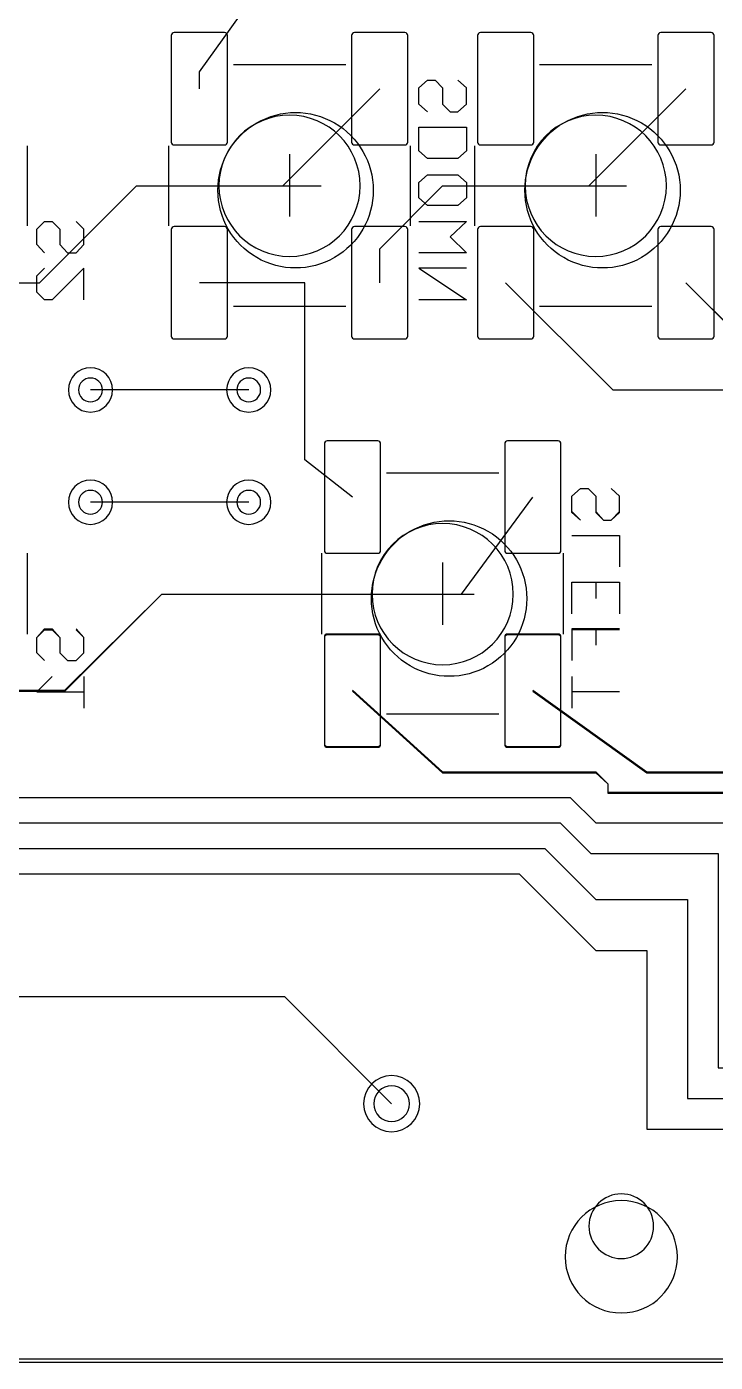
# Model space of a CAD drawing. Extents: x 82 to 213, y 78 to 137.
# Drawn here: x 132.16 to 149.3, y 78.48 to 111.71 of the extents above; entities that cross this region are included whole.
import ezdxf

# ---------------------------------------------------------------- set-up
doc = ezdxf.new("R2010")
doc.units = 0
for name, color, linetype in [('Circuit_2013-04-18', 7, 'CONTINUOUS'), ('Circuit_2013-08-08', 7, 'CONTINUOUS'), ('Cutout', 7, 'CONTINUOUS'), ('Holes', 7, 'CONTINUOUS'), ('Holes_Screws', 7, 'CONTINUOUS')]:
    doc.layers.add(name, color=color, linetype=linetype)

msp = doc.modelspace()

# ---------------------------------------------------------------- linework, layer by layer
at = {"layer": 'Circuit_2013-04-18', "color": 1}
for points in [[(136.4615, 110.165444), (136.4615, 110.588778), (138.070167, 112.832444), (138.2395, 112.832444), (140.2715, 115.499444)], [(140.102167, 110.758111), (137.308167, 110.758111)], [(147.722167, 110.758111), (144.928167, 110.758111)], [(142.134167, 109.593944), (141.9225, 109.784444), (141.9225, 110.186611), (142.134167, 110.377111), (142.324667, 110.377111), (142.515167, 110.186611), (142.515167, 109.784444), (142.705667, 109.593944), (142.896167, 109.593944), (143.107833, 109.784444), (143.107833, 110.186611), (142.896167, 110.377111)], [(131.445, 105.339444), (132.482167, 105.339444), (134.895167, 107.752444), (138.535833, 107.752444), (140.948833, 110.165444)], [(140.948833, 105.339444), (140.948833, 106.186111), (142.515167, 107.752444), (146.155833, 107.752444), (148.568833, 110.165444)], [(141.9225, 109.212944), (143.107833, 109.212944), (143.107833, 108.620278), (142.896167, 108.429778), (142.134167, 108.429778), (141.9225, 108.620278), (141.9225, 109.212944)], [(132.185833, 106.757611), (132.185833, 108.747278)], [(135.6995, 106.757611), (135.6995, 108.747278)], [(141.710833, 106.757611), (141.710833, 108.747278)], [(143.3195, 106.757611), (143.3195, 108.747278)], [(141.9225, 107.456111), (141.9225, 107.837111), (142.134167, 108.027611), (142.896167, 108.027611), (143.107833, 107.837111), (143.107833, 107.456111), (142.896167, 107.265611), (142.134167, 107.265611), (141.9225, 107.456111)], [(140.462, 107.752444), (140.462, 107.752444)], [(148.082, 107.752444), (148.082, 107.752444)], [(132.609167, 106.080278), (132.418667, 106.291944), (132.418667, 106.672944), (132.609167, 106.863444), (132.799667, 106.863444), (132.990167, 106.672944), (132.990167, 106.291944), (133.180667, 106.080278), (133.392333, 106.080278), (133.582833, 106.291944), (133.582833, 106.672944), (133.392333, 106.863444)], [(141.9225, 106.863444), (143.107833, 106.863444), (142.705667, 106.482444), (143.107833, 106.080278), (141.9225, 106.080278)], [(133.582833, 104.916111), (133.582833, 105.699278), (132.799667, 104.916111), (132.609167, 104.916111), (132.418667, 105.106611), (132.418667, 105.508778), (132.609167, 105.699278)], [(143.107833, 105.699278), (141.9225, 105.699278), (143.107833, 104.916111), (141.9225, 104.916111)], [(140.2715, 100.005444), (139.086167, 100.936778), (139.086167, 105.339444), (136.4615, 105.339444)], [(144.0815, 105.339444), (146.7485, 102.672444), (150.135167, 102.672444), (151.659167, 101.148444), (151.659167, 88.088611), (171.725167, 88.088611)], [(148.568833, 105.339444), (152.421167, 101.508278), (152.421167, 88.723611), (172.360167, 88.723611), (173.503167, 87.580611)], [(140.102167, 104.746778), (137.308167, 104.746778)], [(147.722167, 104.746778), (144.928167, 104.746778)], [(137.689167, 102.672444), (133.752167, 102.672444)], [(143.912167, 100.598111), (141.118167, 100.598111)], [(145.944167, 99.433944), (145.7325, 99.645611), (145.7325, 100.026611), (145.944167, 100.217111), (146.134667, 100.217111), (146.325167, 100.026611), (146.325167, 99.645611), (146.515667, 99.433944), (146.706167, 99.433944), (146.917833, 99.645611), (146.917833, 100.026611), (146.706167, 100.217111)], [(131.445, 95.200611), (133.117167, 95.200611), (135.530167, 97.592444), (142.980833, 97.592444), (144.758833, 100.005444)], [(137.689167, 99.878444), (133.752167, 99.878444)], [(145.7325, 99.052944), (146.917833, 99.052944), (146.917833, 98.269778)], [(132.185833, 96.597611), (132.185833, 98.608444)], [(139.5095, 96.597611), (139.5095, 98.608444)], [(145.520833, 96.597611), (145.520833, 98.608444)], [(145.7325, 97.105611), (145.7325, 97.888778), (146.917833, 97.888778), (146.917833, 97.105611)], [(146.325167, 97.888778), (146.325167, 97.486611)], [(144.272, 97.592444), (144.272, 97.592444)], [(132.609167, 95.941444), (132.418667, 96.131944), (132.418667, 96.512944), (132.609167, 96.724611), (132.799667, 96.724611), (132.990167, 96.512944), (132.990167, 96.131944), (133.180667, 95.941444), (133.392333, 95.941444), (133.582833, 96.131944), (133.582833, 96.512944), (133.392333, 96.724611)], [(146.917833, 96.724611), (145.7325, 96.724611), (145.7325, 95.941444)], [(146.325167, 96.724611), (146.325167, 96.322444)], [(132.799667, 95.539278), (132.418667, 95.158278), (133.582833, 95.158278)], [(133.582833, 95.539278), (133.582833, 94.777278)], [(145.7325, 95.539278), (145.7325, 94.777278)], [(126.9365, 95.200611), (129.6035, 92.533611), (145.690167, 92.533611), (146.325167, 91.898611), (150.008167, 91.898611), (150.008167, 86.310611), (169.820167, 86.310611), (169.820167, 85.675611), (172.106167, 83.389611), (175.916167, 83.389611), (176.678167, 84.151611), (177.313167, 84.151611)], [(140.2715, 95.200611), (142.515167, 93.168611), (146.325167, 93.168611), (146.6215, 92.872278), (146.6215, 92.660611), (150.008167, 92.660611), (150.516167, 92.152611), (150.516167, 86.818611), (170.455167, 86.818611), (170.455167, 86.056611), (172.106167, 84.405611), (175.408167, 84.405611)], [(144.758833, 95.200611), (147.595167, 93.168611), (150.600833, 93.168611), (151.024167, 92.745278), (151.024167, 87.453611), (171.090167, 87.453611), (171.090167, 86.945611)], [(146.917833, 95.158278), (145.7325, 95.158278)], [(143.912167, 94.607944), (141.118167, 94.607944)], [(128.9685, 91.898611), (145.436167, 91.898611), (146.198167, 91.136611), (149.373167, 91.136611), (149.373167, 85.802611), (169.185167, 85.802611), (169.185167, 85.548611), (171.852167, 82.754611), (175.535167, 82.754611), (176.043167, 82.373611)], [(128.545167, 91.263611), (145.055167, 91.263611), (146.325167, 89.993611), (148.611167, 89.993611), (148.611167, 85.040611), (168.677167, 85.040611), (171.852167, 81.865611), (173.376167, 81.865611)], [(127.6985, 90.628611), (144.420167, 90.628611), (146.325167, 88.723611), (147.595167, 88.723611), (147.595167, 84.278611), (168.423167, 84.278611)], [(127.910167, 87.580611), (138.578167, 87.580611), (141.245167, 84.913611)], [(132.566833, 78.563611), (132.672667, 78.563611)], [(133.477, 78.563611), (133.582833, 78.563611)], [(134.408333, 78.563611), (134.493, 78.563611)], [(135.3185, 78.563611), (135.424333, 78.563611)], [(136.228667, 78.563611), (136.3345, 78.563611)], [(137.138833, 78.563611), (137.244667, 78.563611)], [(138.070167, 78.563611), (138.176, 78.563611)], [(138.980333, 78.563611), (139.086167, 78.563611)], [(139.8905, 78.563611), (139.996333, 78.563611)], [(140.800667, 78.563611), (140.9065, 78.563611)], [(141.732, 78.563611), (141.837833, 78.563611)], [(142.642167, 78.563611), (142.748, 78.563611)], [(143.552333, 78.563611), (143.658167, 78.563611)], [(144.483667, 78.563611), (144.568333, 78.563611)], [(145.393833, 78.563611), (145.499667, 78.563611)], [(146.304, 78.563611), (146.409833, 78.563611)], [(147.214167, 78.563611), (147.32, 78.563611)], [(148.1455, 78.563611), (148.230167, 78.563611)], [(149.055667, 78.563611), (149.1615, 78.563611)]]:
    msp.add_lwpolyline(points, dxfattribs=at)
at = {"layer": 'Circuit_2013-04-18', "color": 7}
for points in [[(135.763, 111.492594), (135.763, 108.838294), (135.763, 108.838294)], [(137.09015, 111.562444), (135.83285, 111.562444)], [(137.16, 108.838294), (137.16, 111.492594)], [(140.250333, 111.492594), (140.250333, 108.838294), (140.250333, 108.838294)], [(141.577483, 111.562444), (140.320183, 111.562444)], [(141.647333, 108.838294), (141.647333, 111.492594)], [(143.383, 111.492594), (143.383, 108.838294), (143.383, 108.838294)], [(144.71015, 111.562444), (143.45285, 111.562444)], [(144.78, 108.838294), (144.78, 111.492594)], [(147.870333, 111.492594), (147.870333, 108.838294), (147.870333, 108.838294)], [(149.197483, 111.562444), (147.940183, 111.562444)], [(149.267333, 108.838294), (149.267333, 111.492594)], [(135.83285, 108.768444), (137.09015, 108.768444)], [(140.320183, 108.768444), (141.577483, 108.768444)], [(143.45285, 108.768444), (144.71015, 108.768444)], [(147.940183, 108.768444), (149.197483, 108.768444)], [(138.705167, 108.535611), (138.705167, 106.990444)], [(146.325167, 108.535611), (146.325167, 106.990444)], [(137.943167, 107.752444), (139.488333, 107.752444)], [(145.563167, 107.752444), (147.087167, 107.752444)], [(137.09015, 106.736444), (135.83285, 106.736444)], [(141.577483, 106.736444), (140.320183, 106.736444)], [(144.71015, 106.736444), (143.45285, 106.736444)], [(149.197483, 106.736444), (147.940183, 106.736444)], [(135.763, 106.666594), (135.763, 104.012294), (135.763, 104.012294)], [(137.16, 104.012294), (137.16, 106.666594)], [(140.250333, 106.666594), (140.250333, 104.012294), (140.250333, 104.012294)], [(141.647333, 104.012294), (141.647333, 106.666594)], [(143.383, 106.666594), (143.383, 104.012294), (143.383, 104.012294)], [(144.78, 104.012294), (144.78, 106.666594)], [(147.870333, 106.666594), (147.870333, 104.012294), (147.870333, 104.012294)], [(149.267333, 104.012294), (149.267333, 106.666594)], [(135.83285, 103.942444), (137.09015, 103.942444)], [(140.320183, 103.942444), (141.577483, 103.942444)], [(143.45285, 103.942444), (144.71015, 103.942444)], [(147.940183, 103.942444), (149.197483, 103.942444)], [(134.0485, 102.672444), (134.0485, 102.672444)], [(134.3025, 102.672444), (134.3025, 102.672444)], [(137.9855, 102.672444), (137.9855, 102.672444)], [(138.2395, 102.672444), (138.2395, 102.672444)], [(140.90015, 101.402444), (139.64285, 101.402444)], [(145.387483, 101.402444), (144.130183, 101.402444)], [(139.573, 101.332594), (139.573, 98.678294), (139.573, 98.678294)], [(140.97, 98.678294), (140.97, 101.332594)], [(144.060333, 101.332594), (144.060333, 98.678294), (144.060333, 98.678294)], [(145.457333, 98.678294), (145.457333, 101.332594)], [(134.0485, 99.878444), (134.0485, 99.878444)], [(134.3025, 99.878444), (134.3025, 99.878444)], [(137.9855, 99.878444), (137.9855, 99.878444)], [(138.2395, 99.878444), (138.2395, 99.878444)], [(139.64285, 98.608444), (140.90015, 98.608444)], [(142.515167, 98.375611), (142.515167, 96.830444)], [(144.130183, 98.608444), (145.387483, 98.608444)], [(141.753167, 97.592444), (143.298333, 97.592444)], [(139.573, 96.527761), (139.573, 93.873461), (139.573, 93.873461)], [(140.90015, 96.597611), (139.64285, 96.597611)], [(140.97, 93.873461), (140.97, 96.527761)], [(144.060333, 96.527761), (144.060333, 93.873461), (144.060333, 93.873461)], [(145.387483, 96.597611), (144.130183, 96.597611)], [(145.457333, 93.873461), (145.457333, 96.527761)], [(139.64285, 93.803611), (140.90015, 93.803611)], [(144.130183, 93.803611), (145.387483, 93.803611)], [(141.689667, 84.913611), (141.689667, 84.913611)], [(141.943667, 84.913611), (141.943667, 84.913611)], [(147.7645, 81.865611), (147.7645, 81.865611)], [(83.481333, 78.563611), (210.439, 78.563611)]]:
    msp.add_lwpolyline(points, dxfattribs=at)
for points in [[(135.83285, 111.562444), (135.794273, 111.562444), (135.763, 111.531171), (135.763, 111.492594)], [(137.16, 111.492594), (137.16, 111.531171), (137.128727, 111.562444), (137.09015, 111.562444)], [(140.320183, 111.562444), (140.281606, 111.562444), (140.250333, 111.531171), (140.250333, 111.492594)], [(141.647333, 111.492594), (141.647333, 111.531171), (141.61606, 111.562444), (141.577483, 111.562444)], [(143.45285, 111.562444), (143.414273, 111.562444), (143.383, 111.531171), (143.383, 111.492594)], [(144.78, 111.492594), (144.78, 111.531171), (144.748727, 111.562444), (144.71015, 111.562444)], [(147.940183, 111.562444), (147.901606, 111.562444), (147.870333, 111.531171), (147.870333, 111.492594)], [(149.267333, 111.492594), (149.267333, 111.531171), (149.23606, 111.562444), (149.197483, 111.562444)], [(135.763, 108.838294), (135.763, 108.799717), (135.794273, 108.768444), (135.83285, 108.768444)], [(137.09015, 108.768444), (137.128727, 108.768444), (137.16, 108.799717), (137.16, 108.838294)], [(140.250333, 108.838294), (140.250333, 108.799717), (140.281606, 108.768444), (140.320183, 108.768444)], [(141.577483, 108.768444), (141.61606, 108.768444), (141.647333, 108.799717), (141.647333, 108.838294)], [(143.383, 108.838294), (143.383, 108.799717), (143.414273, 108.768444), (143.45285, 108.768444)], [(144.71015, 108.768444), (144.748727, 108.768444), (144.78, 108.799717), (144.78, 108.838294)], [(147.870333, 108.838294), (147.870333, 108.799717), (147.901606, 108.768444), (147.940183, 108.768444)], [(149.197483, 108.768444), (149.23606, 108.768444), (149.267333, 108.799717), (149.267333, 108.838294)], [(135.83285, 106.736444), (135.794273, 106.736444), (135.763, 106.705171), (135.763, 106.666594)], [(137.16, 106.666594), (137.16, 106.705171), (137.128727, 106.736444), (137.09015, 106.736444)], [(140.320183, 106.736444), (140.281606, 106.736444), (140.250333, 106.705171), (140.250333, 106.666594)], [(141.647333, 106.666594), (141.647333, 106.705171), (141.61606, 106.736444), (141.577483, 106.736444)], [(143.45285, 106.736444), (143.414273, 106.736444), (143.383, 106.705171), (143.383, 106.666594)], [(144.78, 106.666594), (144.78, 106.705171), (144.748727, 106.736444), (144.71015, 106.736444)], [(147.940183, 106.736444), (147.901606, 106.736444), (147.870333, 106.705171), (147.870333, 106.666594)], [(149.267333, 106.666594), (149.267333, 106.705171), (149.23606, 106.736444), (149.197483, 106.736444)], [(135.763, 104.012294), (135.763, 103.973717), (135.794273, 103.942444), (135.83285, 103.942444)], [(137.09015, 103.942444), (137.128727, 103.942444), (137.16, 103.973717), (137.16, 104.012294)], [(140.250333, 104.012294), (140.250333, 103.973717), (140.281606, 103.942444), (140.320183, 103.942444)], [(141.577483, 103.942444), (141.61606, 103.942444), (141.647333, 103.973717), (141.647333, 104.012294)], [(143.383, 104.012294), (143.383, 103.973717), (143.414273, 103.942444), (143.45285, 103.942444)], [(144.71015, 103.942444), (144.748727, 103.942444), (144.78, 103.973717), (144.78, 104.012294)], [(147.870333, 104.012294), (147.870333, 103.973717), (147.901606, 103.942444), (147.940183, 103.942444)], [(149.197483, 103.942444), (149.23606, 103.942444), (149.267333, 103.973717), (149.267333, 104.012294)], [(133.752167, 103.222778), (133.448225, 103.222778), (133.201833, 102.976384), (133.201833, 102.672444)], [(134.3025, 102.672444), (134.3025, 102.976384), (134.056106, 103.222778), (133.752167, 103.222778)], [(137.689167, 103.222778), (137.385225, 103.222778), (137.138833, 102.976384), (137.138833, 102.672444)], [(138.2395, 102.672444), (138.2395, 102.976384), (137.993106, 103.222778), (137.689167, 103.222778)], [(133.752167, 102.968778), (133.588506, 102.968778), (133.455833, 102.836105), (133.455833, 102.672444)], [(134.0485, 102.672444), (134.0485, 102.836105), (133.915827, 102.968778), (133.752167, 102.968778)], [(137.689167, 102.968778), (137.525506, 102.968778), (137.392833, 102.836105), (137.392833, 102.672444)], [(137.9855, 102.672444), (137.9855, 102.836105), (137.852827, 102.968778), (137.689167, 102.968778)], [(133.201833, 102.672444), (133.201833, 102.368502), (133.448225, 102.122111), (133.752167, 102.122111)], [(133.455833, 102.672444), (133.455833, 102.508784), (133.588506, 102.376111), (133.752167, 102.376111)], [(133.752167, 102.122111), (134.056106, 102.122111), (134.3025, 102.368502), (134.3025, 102.672444)], [(133.752167, 102.376111), (133.915827, 102.376111), (134.0485, 102.508784), (134.0485, 102.672444)], [(137.138833, 102.672444), (137.138833, 102.368502), (137.385225, 102.122111), (137.689167, 102.122111)], [(137.392833, 102.672444), (137.392833, 102.508784), (137.525506, 102.376111), (137.689167, 102.376111)], [(137.689167, 102.122111), (137.993106, 102.122111), (138.2395, 102.368502), (138.2395, 102.672444)], [(137.689167, 102.376111), (137.852827, 102.376111), (137.9855, 102.508784), (137.9855, 102.672444)], [(139.64285, 101.402444), (139.604273, 101.402444), (139.573, 101.371171), (139.573, 101.332594)], [(140.97, 101.332594), (140.97, 101.371171), (140.938727, 101.402444), (140.90015, 101.402444)], [(144.130183, 101.402444), (144.091606, 101.402444), (144.060333, 101.371171), (144.060333, 101.332594)], [(145.457333, 101.332594), (145.457333, 101.371171), (145.42606, 101.402444), (145.387483, 101.402444)], [(133.752167, 100.428778), (133.448225, 100.428778), (133.201833, 100.182384), (133.201833, 99.878444)], [(134.3025, 99.878444), (134.3025, 100.182384), (134.056106, 100.428778), (133.752167, 100.428778)], [(137.689167, 100.428778), (137.385225, 100.428778), (137.138833, 100.182384), (137.138833, 99.878444)], [(138.2395, 99.878444), (138.2395, 100.182384), (137.993106, 100.428778), (137.689167, 100.428778)], [(133.752167, 100.174778), (133.588506, 100.174778), (133.455833, 100.042105), (133.455833, 99.878444)], [(134.0485, 99.878444), (134.0485, 100.042105), (133.915827, 100.174778), (133.752167, 100.174778)], [(137.689167, 100.174778), (137.525506, 100.174778), (137.392833, 100.042105), (137.392833, 99.878444)], [(137.9855, 99.878444), (137.9855, 100.042105), (137.852827, 100.174778), (137.689167, 100.174778)], [(133.201833, 99.878444), (133.201833, 99.574502), (133.448225, 99.328111), (133.752167, 99.328111)], [(133.455833, 99.878444), (133.455833, 99.714784), (133.588506, 99.582111), (133.752167, 99.582111)], [(133.752167, 99.328111), (134.056106, 99.328111), (134.3025, 99.574502), (134.3025, 99.878444)], [(133.752167, 99.582111), (133.915827, 99.582111), (134.0485, 99.714784), (134.0485, 99.878444)], [(137.138833, 99.878444), (137.138833, 99.574502), (137.385225, 99.328111), (137.689167, 99.328111)], [(137.392833, 99.878444), (137.392833, 99.714784), (137.525506, 99.582111), (137.689167, 99.582111)], [(137.689167, 99.328111), (137.993106, 99.328111), (138.2395, 99.574502), (138.2395, 99.878444)], [(137.689167, 99.582111), (137.852827, 99.582111), (137.9855, 99.714784), (137.9855, 99.878444)], [(139.573, 98.678294), (139.573, 98.639717), (139.604273, 98.608444), (139.64285, 98.608444)], [(140.90015, 98.608444), (140.938727, 98.608444), (140.97, 98.639717), (140.97, 98.678294)], [(144.060333, 98.678294), (144.060333, 98.639717), (144.091606, 98.608444), (144.130183, 98.608444)], [(145.387483, 98.608444), (145.42606, 98.608444), (145.457333, 98.639717), (145.457333, 98.678294)], [(139.64285, 96.597611), (139.604273, 96.597611), (139.573, 96.566338), (139.573, 96.527761)], [(140.97, 96.527761), (140.97, 96.566338), (140.938727, 96.597611), (140.90015, 96.597611)], [(144.130183, 96.597611), (144.091606, 96.597611), (144.060333, 96.566338), (144.060333, 96.527761)], [(145.457333, 96.527761), (145.457333, 96.566338), (145.42606, 96.597611), (145.387483, 96.597611)], [(139.573, 93.873461), (139.573, 93.834884), (139.604273, 93.803611), (139.64285, 93.803611)], [(140.90015, 93.803611), (140.938727, 93.803611), (140.97, 93.834884), (140.97, 93.873461)], [(144.060333, 93.873461), (144.060333, 93.834884), (144.091606, 93.803611), (144.130183, 93.803611)], [(145.387483, 93.803611), (145.42606, 93.803611), (145.457333, 93.834884), (145.457333, 93.873461)], [(141.245167, 85.612111), (140.859394, 85.612111), (140.546667, 85.299381), (140.546667, 84.913611)], [(141.943667, 84.913611), (141.943667, 85.299381), (141.630936, 85.612111), (141.245167, 85.612111)], [(141.245167, 85.358111), (140.999676, 85.358111), (140.800667, 85.159102), (140.800667, 84.913611)], [(141.689667, 84.913611), (141.689667, 85.159102), (141.490658, 85.358111), (141.245167, 85.358111)], [(140.546667, 84.913611), (140.546667, 84.527839), (140.859394, 84.215111), (141.245167, 84.215111)], [(140.800667, 84.913611), (140.800667, 84.66812), (140.999676, 84.469111), (141.245167, 84.469111)], [(141.245167, 84.215111), (141.630936, 84.215111), (141.943667, 84.527839), (141.943667, 84.913611)], [(141.245167, 84.469111), (141.490658, 84.469111), (141.689667, 84.66812), (141.689667, 84.913611)], [(146.960167, 82.669944), (146.515946, 82.669944), (146.155833, 82.309832), (146.155833, 81.865611)], [(147.7645, 81.865611), (147.7645, 82.309832), (147.404387, 82.669944), (146.960167, 82.669944)], [(146.155833, 81.865611), (146.155833, 81.421391), (146.515946, 81.061278), (146.960167, 81.061278)], [(146.960167, 81.061278), (147.404387, 81.061278), (147.7645, 81.421391), (147.7645, 81.865611)]]:
    msp.add_open_spline(points, degree=3, dxfattribs=at)
at = {"layer": 'Circuit_2013-04-18', "color": 1}
for points in [[(138.705167, 109.509278), (137.734895, 109.509278), (136.948333, 108.722716), (136.948333, 107.752444)], [(140.462, 107.752444), (140.462, 108.722716), (139.675438, 109.509278), (138.705167, 109.509278)], [(146.325167, 109.509278), (145.354895, 109.509278), (144.568333, 108.722716), (144.568333, 107.752444)], [(148.082, 107.752444), (148.082, 108.722716), (147.295438, 109.509278), (146.325167, 109.509278)], [(136.948333, 107.752444), (136.948333, 106.782173), (137.734895, 105.995611), (138.705167, 105.995611)], [(138.705167, 105.995611), (139.675438, 105.995611), (140.462, 106.782173), (140.462, 107.752444)], [(144.568333, 107.752444), (144.568333, 106.782173), (145.354895, 105.995611), (146.325167, 105.995611)], [(146.325167, 105.995611), (147.295438, 105.995611), (148.082, 106.782173), (148.082, 107.752444)], [(142.515167, 99.349278), (141.544895, 99.349278), (140.758333, 98.562716), (140.758333, 97.592444)], [(144.272, 97.592444), (144.272, 98.562716), (143.485438, 99.349278), (142.515167, 99.349278)], [(140.758333, 97.592444), (140.758333, 96.622173), (141.544895, 95.835611), (142.515167, 95.835611)], [(142.515167, 95.835611), (143.485438, 95.835611), (144.272, 96.622173), (144.272, 97.592444)]]:
    msp.add_open_spline(points, degree=3, dxfattribs=at)
at = {"layer": 'Circuit_2013-08-08', "color": 1}
for points in [[(136.4615, 110.165444), (136.4615, 110.588778), (138.070167, 112.832444), (138.2395, 112.832444), (140.2715, 115.499444)], [(140.102167, 110.758111), (137.308167, 110.758111)], [(147.722167, 110.758111), (144.928167, 110.758111)], [(142.134167, 109.593944), (141.9225, 109.784444), (141.9225, 110.186611), (142.134167, 110.377111), (142.324667, 110.377111), (142.515167, 110.186611), (142.515167, 109.784444), (142.705667, 109.593944), (142.896167, 109.593944), (143.107833, 109.784444), (143.107833, 110.186611), (142.896167, 110.377111)], [(131.445, 105.339444), (132.482167, 105.339444), (134.895167, 107.752444), (138.535833, 107.752444), (140.948833, 110.165444)], [(140.948833, 105.339444), (140.948833, 106.186111), (142.515167, 107.752444), (146.155833, 107.752444), (148.568833, 110.165444)], [(141.9225, 109.212944), (143.107833, 109.212944), (143.107833, 108.620278), (142.896167, 108.429778), (142.134167, 108.429778), (141.9225, 108.620278), (141.9225, 109.212944)], [(132.185833, 106.757611), (132.185833, 108.747278)], [(135.6995, 106.757611), (135.6995, 108.747278)], [(141.710833, 106.757611), (141.710833, 108.747278)], [(143.3195, 106.757611), (143.3195, 108.747278)], [(141.9225, 107.456111), (141.9225, 107.837111), (142.134167, 108.027611), (142.896167, 108.027611), (143.107833, 107.837111), (143.107833, 107.456111), (142.896167, 107.265611), (142.134167, 107.265611), (141.9225, 107.456111)], [(140.462, 107.752444), (140.462, 107.752444)], [(148.082, 107.752444), (148.082, 107.752444)], [(132.609167, 106.080278), (132.418667, 106.291944), (132.418667, 106.672944), (132.609167, 106.863444), (132.799667, 106.863444), (132.990167, 106.672944), (132.990167, 106.291944), (133.180667, 106.080278), (133.392333, 106.080278), (133.582833, 106.291944), (133.582833, 106.672944), (133.392333, 106.863444)], [(141.9225, 106.863444), (143.107833, 106.863444), (142.705667, 106.482444), (143.107833, 106.080278), (141.9225, 106.080278)], [(133.582833, 104.916111), (133.582833, 105.699278), (132.799667, 104.916111), (132.609167, 104.916111), (132.418667, 105.106611), (132.418667, 105.508778), (132.609167, 105.699278)], [(143.107833, 105.699278), (141.9225, 105.699278), (143.107833, 104.916111), (141.9225, 104.916111)], [(140.2715, 100.005444), (139.086167, 100.936778), (139.086167, 105.339444), (136.4615, 105.339444)], [(144.0815, 105.339444), (146.7485, 102.672444), (150.135167, 102.672444), (151.659167, 101.148444), (151.659167, 88.088611), (171.725167, 88.088611)], [(148.568833, 105.339444), (152.421167, 101.487111), (152.421167, 88.723611), (172.360167, 88.723611), (173.503167, 87.580611)], [(140.102167, 104.746778), (137.308167, 104.746778)], [(147.722167, 104.746778), (144.928167, 104.746778)], [(137.689167, 102.672444), (133.752167, 102.672444)], [(143.912167, 100.598111), (141.118167, 100.598111)], [(145.944167, 99.433944), (145.7325, 99.624444), (145.7325, 100.026611), (145.944167, 100.217111), (146.134667, 100.217111), (146.325167, 100.026611), (146.325167, 99.624444), (146.515667, 99.433944), (146.706167, 99.433944), (146.917833, 99.624444), (146.917833, 100.026611), (146.706167, 100.217111)], [(131.445, 95.179444), (133.117167, 95.179444), (135.530167, 97.592444), (142.980833, 97.592444), (144.758833, 100.005444)], [(137.689167, 99.878444), (133.752167, 99.878444)], [(145.7325, 99.052944), (146.917833, 99.052944), (146.917833, 98.269778)], [(132.185833, 96.597611), (132.185833, 98.608444)], [(139.5095, 96.597611), (139.5095, 98.608444)], [(145.520833, 96.597611), (145.520833, 98.608444)], [(145.7325, 97.105611), (145.7325, 97.888778), (146.917833, 97.888778), (146.917833, 97.105611)], [(146.325167, 97.888778), (146.325167, 97.486611)], [(144.272, 97.592444), (144.272, 97.592444)], [(132.609167, 95.941444), (132.418667, 96.131944), (132.418667, 96.512944), (132.609167, 96.703444), (132.799667, 96.703444), (132.990167, 96.512944), (132.990167, 96.131944), (133.180667, 95.941444), (133.392333, 95.941444), (133.582833, 96.131944), (133.582833, 96.512944), (133.392333, 96.703444)], [(146.917833, 96.703444), (145.7325, 96.703444), (145.7325, 95.941444)], [(146.325167, 96.703444), (146.325167, 96.322444)], [(132.799667, 95.539278), (132.418667, 95.158278), (133.582833, 95.158278)], [(133.582833, 95.539278), (133.582833, 94.756111)], [(145.7325, 95.539278), (145.7325, 94.756111)], [(126.9365, 95.179444), (129.6035, 92.533611), (145.690167, 92.533611), (146.325167, 91.898611), (150.008167, 91.898611), (150.008167, 86.310611), (169.820167, 86.310611), (169.820167, 85.675611), (172.106167, 83.389611), (175.916167, 83.389611), (176.678167, 84.151611), (177.313167, 84.151611)], [(140.2715, 95.179444), (142.515167, 93.147444), (146.325167, 93.147444), (146.6215, 92.872278), (146.6215, 92.639444), (150.008167, 92.639444), (150.516167, 92.152611), (150.516167, 86.818611), (170.455167, 86.818611), (170.455167, 86.056611), (172.106167, 84.405611), (175.408167, 84.405611)], [(144.758833, 95.179444), (147.595167, 93.147444), (150.600833, 93.147444), (151.024167, 92.745278), (151.024167, 87.453611), (171.090167, 87.453611), (171.090167, 86.945611)], [(146.917833, 95.158278), (145.7325, 95.158278)], [(143.912167, 94.607944), (141.118167, 94.607944)], [(128.9685, 91.898611), (145.436167, 91.898611), (146.198167, 91.136611), (149.373167, 91.136611), (149.373167, 85.802611), (169.185167, 85.802611), (169.185167, 85.548611), (171.852167, 82.754611), (175.535167, 82.754611), (176.043167, 82.373611)], [(128.545167, 91.263611), (145.055167, 91.263611), (146.325167, 89.993611), (148.611167, 89.993611), (148.611167, 85.040611), (168.677167, 85.040611), (171.852167, 81.865611), (173.376167, 81.865611)], [(127.6985, 90.628611), (144.420167, 90.628611), (146.325167, 88.723611), (147.595167, 88.723611), (147.595167, 84.278611), (168.423167, 84.278611)], [(127.910167, 87.580611), (138.578167, 87.580611), (141.245167, 84.913611)], [(132.566833, 78.563611), (132.672667, 78.563611)], [(133.477, 78.563611), (133.582833, 78.563611)], [(134.408333, 78.563611), (134.493, 78.563611)], [(135.3185, 78.563611), (135.424333, 78.563611)], [(136.228667, 78.563611), (136.3345, 78.563611)], [(137.138833, 78.563611), (137.244667, 78.563611)], [(138.070167, 78.563611), (138.176, 78.563611)], [(138.980333, 78.563611), (139.086167, 78.563611)], [(139.8905, 78.563611), (139.996333, 78.563611)], [(140.800667, 78.563611), (140.9065, 78.563611)], [(141.732, 78.563611), (141.837833, 78.563611)], [(142.642167, 78.563611), (142.748, 78.563611)], [(143.552333, 78.563611), (143.658167, 78.563611)], [(144.483667, 78.563611), (144.568333, 78.563611)], [(145.393833, 78.563611), (145.499667, 78.563611)], [(146.304, 78.563611), (146.409833, 78.563611)], [(147.214167, 78.563611), (147.32, 78.563611)], [(148.1455, 78.563611), (148.230167, 78.563611)], [(149.055667, 78.563611), (149.1615, 78.563611)]]:
    msp.add_lwpolyline(points, dxfattribs=at)
at = {"layer": 'Circuit_2013-08-08', "color": 7}
for points in [[(135.763, 111.492594), (135.763, 108.838294), (135.763, 108.838294)], [(137.09015, 111.562444), (135.83285, 111.562444)], [(137.16, 108.838294), (137.16, 111.492594)], [(140.250333, 111.492594), (140.250333, 108.838294), (140.250333, 108.838294)], [(141.577483, 111.562444), (140.320183, 111.562444)], [(141.647333, 108.838294), (141.647333, 111.492594)], [(143.383, 111.492594), (143.383, 108.838294), (143.383, 108.838294)], [(144.71015, 111.562444), (143.45285, 111.562444)], [(144.78, 108.838294), (144.78, 111.492594)], [(147.870333, 111.492594), (147.870333, 108.838294), (147.870333, 108.838294)], [(149.197483, 111.562444), (147.940183, 111.562444)], [(149.267333, 108.838294), (149.267333, 111.492594)], [(135.83285, 108.768444), (137.09015, 108.768444)], [(140.320183, 108.768444), (141.577483, 108.768444)], [(143.45285, 108.768444), (144.71015, 108.768444)], [(147.940183, 108.768444), (149.197483, 108.768444)], [(138.705167, 108.514444), (138.705167, 106.990444)], [(146.325167, 108.514444), (146.325167, 106.990444)], [(137.943167, 107.752444), (139.488333, 107.752444)], [(145.563167, 107.752444), (147.087167, 107.752444)], [(137.09015, 106.736444), (135.83285, 106.736444)], [(141.577483, 106.736444), (140.320183, 106.736444)], [(144.71015, 106.736444), (143.45285, 106.736444)], [(149.197483, 106.736444), (147.940183, 106.736444)], [(135.763, 106.666594), (135.763, 104.012294), (135.763, 104.012294)], [(137.16, 104.012294), (137.16, 106.666594)], [(140.250333, 106.666594), (140.250333, 104.012294), (140.250333, 104.012294)], [(141.647333, 104.012294), (141.647333, 106.666594)], [(143.383, 106.666594), (143.383, 104.012294), (143.383, 104.012294)], [(144.78, 104.012294), (144.78, 106.666594)], [(147.870333, 106.666594), (147.870333, 104.012294), (147.870333, 104.012294)], [(149.267333, 104.012294), (149.267333, 106.666594)], [(135.83285, 103.942444), (137.09015, 103.942444)], [(140.320183, 103.942444), (141.577483, 103.942444)], [(143.45285, 103.942444), (144.71015, 103.942444)], [(147.940183, 103.942444), (149.197483, 103.942444)], [(134.0485, 102.672444), (134.0485, 102.672444)], [(134.3025, 102.672444), (134.3025, 102.672444)], [(137.9855, 102.672444), (137.9855, 102.672444)], [(138.2395, 102.672444), (138.2395, 102.672444)], [(140.90015, 101.402444), (139.64285, 101.402444)], [(145.387483, 101.402444), (144.130183, 101.402444)], [(139.573, 101.332594), (139.573, 98.678294), (139.573, 98.678294)], [(140.97, 98.678294), (140.97, 101.332594)], [(144.060333, 101.332594), (144.060333, 98.678294), (144.060333, 98.678294)], [(145.457333, 98.678294), (145.457333, 101.332594)], [(134.0485, 99.878444), (134.0485, 99.878444)], [(134.3025, 99.878444), (134.3025, 99.878444)], [(137.9855, 99.878444), (137.9855, 99.878444)], [(138.2395, 99.878444), (138.2395, 99.878444)], [(139.64285, 98.608444), (140.90015, 98.608444)], [(142.515167, 98.375611), (142.515167, 96.830444)], [(144.130183, 98.608444), (145.387483, 98.608444)], [(141.753167, 97.592444), (143.298333, 97.592444)], [(139.573, 96.506594), (139.573, 93.852294), (139.573, 93.852294)], [(140.90015, 96.576444), (139.64285, 96.576444)], [(140.97, 93.852294), (140.97, 96.506594)], [(144.060333, 96.506594), (144.060333, 93.852294), (144.060333, 93.852294)], [(145.387483, 96.576444), (144.130183, 96.576444)], [(145.457333, 93.852294), (145.457333, 96.506594)], [(139.64285, 93.782444), (140.90015, 93.782444)], [(144.130183, 93.782444), (145.387483, 93.782444)], [(141.689667, 84.913611), (141.689667, 84.913611)], [(141.943667, 84.913611), (141.943667, 84.913611)], [(148.357167, 81.103611), (148.357167, 81.103611)], [(83.481333, 78.563611), (210.439, 78.563611)]]:
    msp.add_lwpolyline(points, dxfattribs=at)
for points in [[(135.83285, 111.562444), (135.794273, 111.562444), (135.763, 111.531171), (135.763, 111.492594)], [(137.16, 111.492594), (137.16, 111.531171), (137.128727, 111.562444), (137.09015, 111.562444)], [(140.320183, 111.562444), (140.281606, 111.562444), (140.250333, 111.531171), (140.250333, 111.492594)], [(141.647333, 111.492594), (141.647333, 111.531171), (141.61606, 111.562444), (141.577483, 111.562444)], [(143.45285, 111.562444), (143.414273, 111.562444), (143.383, 111.531171), (143.383, 111.492594)], [(144.78, 111.492594), (144.78, 111.531171), (144.748727, 111.562444), (144.71015, 111.562444)], [(147.940183, 111.562444), (147.901606, 111.562444), (147.870333, 111.531171), (147.870333, 111.492594)], [(149.267333, 111.492594), (149.267333, 111.531171), (149.23606, 111.562444), (149.197483, 111.562444)], [(135.763, 108.838294), (135.763, 108.799717), (135.794273, 108.768444), (135.83285, 108.768444)], [(137.09015, 108.768444), (137.128727, 108.768444), (137.16, 108.799717), (137.16, 108.838294)], [(140.250333, 108.838294), (140.250333, 108.799717), (140.281606, 108.768444), (140.320183, 108.768444)], [(141.577483, 108.768444), (141.61606, 108.768444), (141.647333, 108.799717), (141.647333, 108.838294)], [(143.383, 108.838294), (143.383, 108.799717), (143.414273, 108.768444), (143.45285, 108.768444)], [(144.71015, 108.768444), (144.748727, 108.768444), (144.78, 108.799717), (144.78, 108.838294)], [(147.870333, 108.838294), (147.870333, 108.799717), (147.901606, 108.768444), (147.940183, 108.768444)], [(149.197483, 108.768444), (149.23606, 108.768444), (149.267333, 108.799717), (149.267333, 108.838294)], [(135.83285, 106.736444), (135.794273, 106.736444), (135.763, 106.705171), (135.763, 106.666594)], [(137.16, 106.666594), (137.16, 106.705171), (137.128727, 106.736444), (137.09015, 106.736444)], [(140.320183, 106.736444), (140.281606, 106.736444), (140.250333, 106.705171), (140.250333, 106.666594)], [(141.647333, 106.666594), (141.647333, 106.705171), (141.61606, 106.736444), (141.577483, 106.736444)], [(143.45285, 106.736444), (143.414273, 106.736444), (143.383, 106.705171), (143.383, 106.666594)], [(144.78, 106.666594), (144.78, 106.705171), (144.748727, 106.736444), (144.71015, 106.736444)], [(147.940183, 106.736444), (147.901606, 106.736444), (147.870333, 106.705171), (147.870333, 106.666594)], [(149.267333, 106.666594), (149.267333, 106.705171), (149.23606, 106.736444), (149.197483, 106.736444)], [(135.763, 104.012294), (135.763, 103.973717), (135.794273, 103.942444), (135.83285, 103.942444)], [(137.09015, 103.942444), (137.128727, 103.942444), (137.16, 103.973717), (137.16, 104.012294)], [(140.250333, 104.012294), (140.250333, 103.973717), (140.281606, 103.942444), (140.320183, 103.942444)], [(141.577483, 103.942444), (141.61606, 103.942444), (141.647333, 103.973717), (141.647333, 104.012294)], [(143.383, 104.012294), (143.383, 103.973717), (143.414273, 103.942444), (143.45285, 103.942444)], [(144.71015, 103.942444), (144.748727, 103.942444), (144.78, 103.973717), (144.78, 104.012294)], [(147.870333, 104.012294), (147.870333, 103.973717), (147.901606, 103.942444), (147.940183, 103.942444)], [(149.197483, 103.942444), (149.23606, 103.942444), (149.267333, 103.973717), (149.267333, 104.012294)], [(133.752167, 103.222778), (133.448225, 103.222778), (133.201833, 102.976386), (133.201833, 102.672444)], [(134.3025, 102.672444), (134.3025, 102.976386), (134.056106, 103.222778), (133.752167, 103.222778)], [(137.689167, 103.222778), (137.385225, 103.222778), (137.138833, 102.976386), (137.138833, 102.672444)], [(138.2395, 102.672444), (138.2395, 102.976386), (137.993106, 103.222778), (137.689167, 103.222778)], [(133.752167, 102.968778), (133.588506, 102.968778), (133.455833, 102.836105), (133.455833, 102.672444)], [(134.0485, 102.672444), (134.0485, 102.836105), (133.915827, 102.968778), (133.752167, 102.968778)], [(137.689167, 102.968778), (137.525506, 102.968778), (137.392833, 102.836105), (137.392833, 102.672444)], [(137.9855, 102.672444), (137.9855, 102.836105), (137.852827, 102.968778), (137.689167, 102.968778)], [(133.201833, 102.672444), (133.201833, 102.368502), (133.448225, 102.122111), (133.752167, 102.122111)], [(133.455833, 102.672444), (133.455833, 102.508784), (133.588506, 102.376111), (133.752167, 102.376111)], [(133.752167, 102.122111), (134.056106, 102.122111), (134.3025, 102.368502), (134.3025, 102.672444)], [(133.752167, 102.376111), (133.915827, 102.376111), (134.0485, 102.508784), (134.0485, 102.672444)], [(137.138833, 102.672444), (137.138833, 102.368502), (137.385225, 102.122111), (137.689167, 102.122111)], [(137.392833, 102.672444), (137.392833, 102.508784), (137.525506, 102.376111), (137.689167, 102.376111)], [(137.689167, 102.122111), (137.993106, 102.122111), (138.2395, 102.368502), (138.2395, 102.672444)], [(137.689167, 102.376111), (137.852827, 102.376111), (137.9855, 102.508784), (137.9855, 102.672444)], [(139.64285, 101.402444), (139.604273, 101.402444), (139.573, 101.371171), (139.573, 101.332594)], [(140.97, 101.332594), (140.97, 101.371171), (140.938727, 101.402444), (140.90015, 101.402444)], [(144.130183, 101.402444), (144.091606, 101.402444), (144.060333, 101.371171), (144.060333, 101.332594)], [(145.457333, 101.332594), (145.457333, 101.371171), (145.42606, 101.402444), (145.387483, 101.402444)], [(133.752167, 100.428778), (133.448225, 100.428778), (133.201833, 100.182386), (133.201833, 99.878444)], [(134.3025, 99.878444), (134.3025, 100.182386), (134.056106, 100.428778), (133.752167, 100.428778)], [(137.689167, 100.428778), (137.385225, 100.428778), (137.138833, 100.182386), (137.138833, 99.878444)], [(138.2395, 99.878444), (138.2395, 100.182386), (137.993106, 100.428778), (137.689167, 100.428778)], [(133.752167, 100.174778), (133.588506, 100.174778), (133.455833, 100.042105), (133.455833, 99.878444)], [(134.0485, 99.878444), (134.0485, 100.042105), (133.915827, 100.174778), (133.752167, 100.174778)], [(137.689167, 100.174778), (137.525506, 100.174778), (137.392833, 100.042105), (137.392833, 99.878444)], [(137.9855, 99.878444), (137.9855, 100.042105), (137.852827, 100.174778), (137.689167, 100.174778)], [(133.201833, 99.878444), (133.201833, 99.574502), (133.448225, 99.328111), (133.752167, 99.328111)], [(133.455833, 99.878444), (133.455833, 99.714784), (133.588506, 99.582111), (133.752167, 99.582111)], [(133.752167, 99.328111), (134.056106, 99.328111), (134.3025, 99.574502), (134.3025, 99.878444)], [(133.752167, 99.582111), (133.915827, 99.582111), (134.0485, 99.714784), (134.0485, 99.878444)], [(137.138833, 99.878444), (137.138833, 99.574502), (137.385225, 99.328111), (137.689167, 99.328111)], [(137.392833, 99.878444), (137.392833, 99.714784), (137.525506, 99.582111), (137.689167, 99.582111)], [(137.689167, 99.328111), (137.993106, 99.328111), (138.2395, 99.574502), (138.2395, 99.878444)], [(137.689167, 99.582111), (137.852827, 99.582111), (137.9855, 99.714784), (137.9855, 99.878444)], [(139.573, 98.678294), (139.573, 98.639717), (139.604273, 98.608444), (139.64285, 98.608444)], [(140.90015, 98.608444), (140.938727, 98.608444), (140.97, 98.639717), (140.97, 98.678294)], [(144.060333, 98.678294), (144.060333, 98.639717), (144.091606, 98.608444), (144.130183, 98.608444)], [(145.387483, 98.608444), (145.42606, 98.608444), (145.457333, 98.639717), (145.457333, 98.678294)], [(139.64285, 96.576444), (139.604273, 96.576444), (139.573, 96.545171), (139.573, 96.506594)], [(140.97, 96.506594), (140.97, 96.545171), (140.938727, 96.576444), (140.90015, 96.576444)], [(144.130183, 96.576444), (144.091606, 96.576444), (144.060333, 96.545171), (144.060333, 96.506594)], [(145.457333, 96.506594), (145.457333, 96.545171), (145.42606, 96.576444), (145.387483, 96.576444)], [(139.573, 93.852294), (139.573, 93.813717), (139.604273, 93.782444), (139.64285, 93.782444)], [(140.90015, 93.782444), (140.938727, 93.782444), (140.97, 93.813717), (140.97, 93.852294)], [(144.060333, 93.852294), (144.060333, 93.813717), (144.091606, 93.782444), (144.130183, 93.782444)], [(145.387483, 93.782444), (145.42606, 93.782444), (145.457333, 93.813717), (145.457333, 93.852294)], [(141.245167, 85.612111), (140.859394, 85.612111), (140.546667, 85.299381), (140.546667, 84.913611)], [(141.943667, 84.913611), (141.943667, 85.299381), (141.630936, 85.612111), (141.245167, 85.612111)], [(141.245167, 85.358111), (140.999676, 85.358111), (140.800667, 85.159102), (140.800667, 84.913611)], [(141.689667, 84.913611), (141.689667, 85.159102), (141.490658, 85.358111), (141.245167, 85.358111)], [(140.546667, 84.913611), (140.546667, 84.527842), (140.859394, 84.215111), (141.245167, 84.215111)], [(140.800667, 84.913611), (140.800667, 84.66812), (140.999676, 84.469111), (141.245167, 84.469111)], [(141.245167, 84.215111), (141.630936, 84.215111), (141.943667, 84.527842), (141.943667, 84.913611)], [(141.245167, 84.469111), (141.490658, 84.469111), (141.689667, 84.66812), (141.689667, 84.913611)], [(146.960167, 82.500611), (146.188625, 82.500611), (145.563167, 81.875153), (145.563167, 81.103611)], [(148.357167, 81.103611), (148.357167, 81.875153), (147.731709, 82.500611), (146.960167, 82.500611)], [(145.563167, 81.103611), (145.563167, 80.332069), (146.188625, 79.706611), (146.960167, 79.706611)], [(146.960167, 79.706611), (147.731709, 79.706611), (148.357167, 80.332069), (148.357167, 81.103611)]]:
    msp.add_open_spline(points, degree=3, dxfattribs=at)
at = {"layer": 'Circuit_2013-08-08', "color": 1}
for points in [[(138.705167, 109.509278), (137.734895, 109.509278), (136.948333, 108.722716), (136.948333, 107.752444)], [(140.462, 107.752444), (140.462, 108.722716), (139.675438, 109.509278), (138.705167, 109.509278)], [(146.325167, 109.509278), (145.354895, 109.509278), (144.568333, 108.722716), (144.568333, 107.752444)], [(148.082, 107.752444), (148.082, 108.722716), (147.295438, 109.509278), (146.325167, 109.509278)], [(136.948333, 107.752444), (136.948333, 106.782173), (137.734895, 105.995611), (138.705167, 105.995611)], [(138.705167, 105.995611), (139.675438, 105.995611), (140.462, 106.782173), (140.462, 107.752444)], [(144.568333, 107.752444), (144.568333, 106.782173), (145.354895, 105.995611), (146.325167, 105.995611)], [(146.325167, 105.995611), (147.295438, 105.995611), (148.082, 106.782173), (148.082, 107.752444)], [(142.515167, 99.349278), (141.544895, 99.349278), (140.758333, 98.562716), (140.758333, 97.592444)], [(144.272, 97.592444), (144.272, 98.562716), (143.485438, 99.349278), (142.515167, 99.349278)], [(140.758333, 97.592444), (140.758333, 96.622173), (141.544895, 95.835611), (142.515167, 95.835611)], [(142.515167, 95.835611), (143.485438, 95.835611), (144.272, 96.622173), (144.272, 97.592444)]]:
    msp.add_open_spline(points, degree=3, dxfattribs=at)
at = {"layer": 'Cutout', "color": 5}
msp.add_lwpolyline([(83.608333, 78.478944), (210.566, 78.478944)], dxfattribs=at)
at = {"layer": 'Holes', "color": 7}
for points in [[(140.789591, 107.641548), (140.789591, 107.641548)], [(148.427129, 107.641548), (148.427129, 107.641548)], [(144.608368, 97.481545), (144.608368, 97.481545)]]:
    msp.add_lwpolyline(points, dxfattribs=at)
for points in [[(137.889186, 109.316782), (138.487534, 109.662379), (139.224836, 109.662379), (139.823184, 109.316782)], [(145.526723, 109.316782), (146.125071, 109.662379), (146.862373, 109.662379), (147.460722, 109.316782)], [(136.922779, 107.641548), (136.922412, 108.332532), (137.290837, 108.971184), (137.889186, 109.316782)], [(139.823184, 109.316782), (140.421533, 108.971184), (140.789958, 108.332532), (140.789591, 107.641548)], [(144.560316, 107.641548), (144.559949, 108.332532), (144.928374, 108.971184), (145.526723, 109.316782)], [(147.460722, 109.316782), (148.05907, 108.971184), (148.427495, 108.332532), (148.427129, 107.641548)], [(137.889186, 105.966314), (137.290837, 106.311912), (136.922412, 106.950564), (136.922779, 107.641548)], [(140.789591, 107.641548), (140.789958, 106.950564), (140.421533, 106.311912), (139.823184, 105.966314)], [(145.526723, 105.966314), (144.928374, 106.311912), (144.559949, 106.950564), (144.560316, 107.641548)], [(148.427129, 107.641548), (148.427495, 106.950564), (148.05907, 106.311912), (147.460722, 105.966314)], [(139.823184, 105.966314), (139.224836, 105.620716), (138.487534, 105.620716), (137.889186, 105.966314)], [(147.460722, 105.966314), (146.862373, 105.620716), (146.125071, 105.620716), (145.526723, 105.966314)], [(141.707963, 99.156779), (142.306311, 99.502376), (143.043613, 99.502376), (143.641961, 99.156779)], [(140.741556, 97.481545), (140.741189, 98.172529), (141.109614, 98.811181), (141.707963, 99.156779)], [(143.641961, 99.156779), (144.24031, 98.811181), (144.608735, 98.172529), (144.608368, 97.481545)], [(141.707963, 95.806311), (141.109614, 96.151909), (140.741189, 96.790561), (140.741556, 97.481545)], [(144.608368, 97.481545), (144.608735, 96.790561), (144.24031, 96.151909), (143.641961, 95.806311)], [(143.641961, 95.806311), (143.043613, 95.460714), (142.306311, 95.460714), (141.707963, 95.806311)]]:
    msp.add_open_spline(points, degree=3, dxfattribs=at)
at = {"layer": 'Holes_Screws', "color": 7}
msp.add_lwpolyline([(148.357167, 81.103611), (148.357167, 81.103611)], dxfattribs=at)
for points in [[(146.960167, 82.500611), (146.188625, 82.500611), (145.563167, 81.875153), (145.563167, 81.103611)], [(148.357167, 81.103611), (148.357167, 81.875153), (147.731709, 82.500611), (146.960167, 82.500611)], [(145.563167, 81.103611), (145.563167, 80.332069), (146.188625, 79.706611), (146.960167, 79.706611)], [(146.960167, 79.706611), (147.731709, 79.706611), (148.357167, 80.332069), (148.357167, 81.103611)]]:
    msp.add_open_spline(points, degree=3, dxfattribs=at)

doc.saveas('drawing.dxf')
